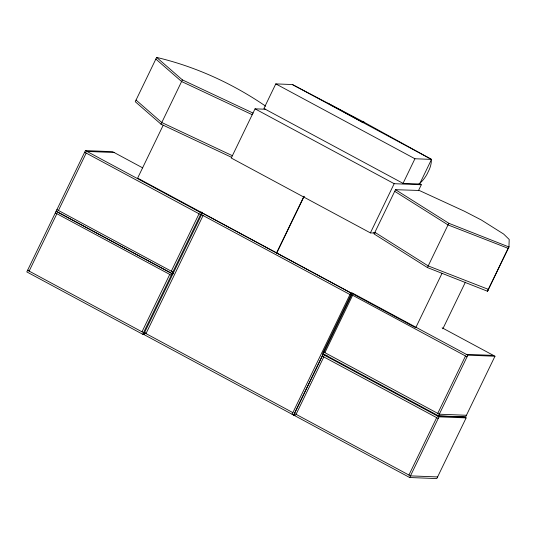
<?xml version="1.0" encoding="UTF-8"?>
<svg xmlns="http://www.w3.org/2000/svg" width="536" height="536" viewBox="0 0 536 536"><rect width="100%" height="100%" fill="white"/><g stroke="black" fill="none" stroke-linecap="round" stroke-linejoin="round"><path stroke-width="0.8" d="M508.155 248.335L448.022 224.919L394.71 191.325M508.939 246.975L509.2 239.465L503.659 234.058L481.248 219.934L464.37 211.218L419.279 190.474L395.508 189.684L374.101 233.964L427.406 267.558L487.532 291.256L508.939 246.975L448.813 223.278L395.508 189.684M487.532 291.256L488.336 289.34L428.204 265.916L374.892 232.323M142.697 167.875L112.567 151.668L85.445 150.603L26.8 271.906L142.75 334.29L144.392 334.357M29.138 271.102L56.89 213.703M58.444 210.474L86.196 153.075M265.722 106.202C232.671 83.596 195.674 66.625 156.653 57.419L135.246 101.699L160.988 124.158L231.733 157.403M160.988 124.158L182.394 79.884L156.653 57.419M163.219 125.19L137.631 178.113L415.722 327.737L442.033 273.32M141.993 331.817L169.745 274.419M171.306 271.196L199.05 213.79M142.75 334.29L201.389 212.986L85.445 150.603M146 333.6L203.084 215.526M265.729 109.25L255.042 108.835L231.257 158.033L370.396 232.892L373.686 233.019M327.838 103.173L361.954 121.974L364.225 122.295L292.375 84.547L275.799 83.891L263.906 108.493L403.045 183.352L419.621 184.002L431.514 159.406L363.301 121.799M276.583 252.878L303.972 196.223M276.77 252.972L304.16 196.323M370.396 232.892L394.181 183.694L421.309 184.759L418.422 190.722M403.045 183.352L414.931 158.756L431.514 159.406L292.375 84.547M292.08 414.261L350.745 292.904M437.463 416.003L464.591 417.068L466.132 417.899L436.8 478.581L409.678 477.516L293.728 415.132L323.061 354.457L324.702 354.517M324.903 352.655L352.648 295.256M296.066 414.328L323.811 356.922M427.406 267.558L448.813 223.278M442.85 328.803L465.436 282.083M487.539 290.974L508.945 246.701M437.758 413.377L465.509 355.978M408.921 475.043L436.673 417.645M438.515 415.849L467.848 355.167L494.969 356.232L465.637 416.914L438.515 415.849L322.565 353.465L351.897 292.783L467.848 355.167M409.678 477.516L439.011 416.834L466.132 417.899M361.954 121.974L363.75 122.047M86.986 151.433L114.114 152.499M85.251 152.264L84.648 152.244L200.598 214.628M199.848 212.155L202.106 212.243M55.945 212.893L55.342 212.872L171.292 275.256M28.194 270.291L27.591 270.271L143.541 332.655L145.182 332.715M145.062 332.796L144.459 332.769L292.87 412.62M466.3 354.336L493.428 355.402M324.608 355.288L327.054 355.381M322.873 356.118L322.27 356.092L438.214 418.475M466.434 415.273L439.306 414.207L323.355 351.824M293.728 415.132L295.37 415.199M437.59 476.94L410.469 475.874L294.519 413.49M182.394 79.884L253.139 113.123M252.349 114.758L181.604 81.519L155.855 59.061M232.53 155.762L161.785 122.523L136.037 100.058M275.799 83.891L414.931 158.756M419.199 183.62L421.309 184.759M255.042 108.835L394.181 183.694M373.532 232.711L375.006 233.502M442.126 327.804L494.969 356.232M351.107 294.425L467.05 356.808M201.536 214.688L349.954 294.539M56.903 209.643L172.847 272.027M323.061 354.457L439.011 416.834M56.133 211.231L172.083 273.615L173.724 273.675L172.056 273.661L56.106 211.285M431.299 160.633A15.631 5.628 -61.1 0 1 429.39 169.302L426.971 174.294A15.631 5.628 -61.1 0 1 419.185 183.727M202.333 213.053L143.661 334.41L293.621 415.092L352.293 293.735L202.333 213.053"/></g></svg>
